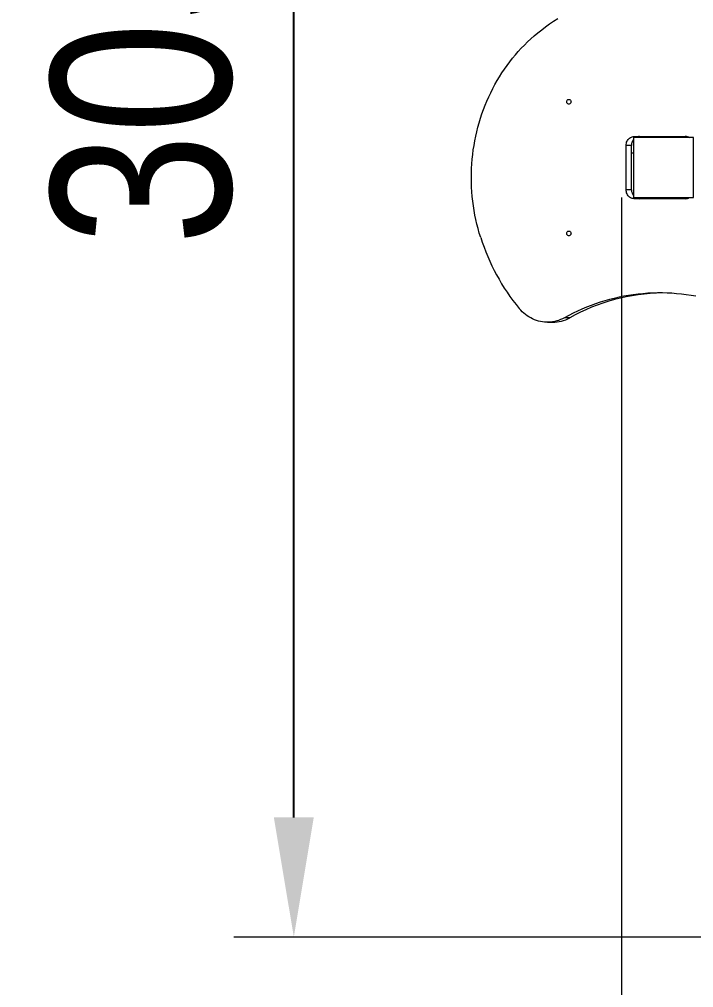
# Model space of a CAD drawing. Header units: millimetres. Extents: x -3658 to 3215, y -4270 to 3008.
# Drawn here: x -2341 to -1215, y -1662 to -44 of the extents above; entities that cross this region are included whole.
import ezdxf

# ---------------------------------------------------------------- set-up
doc = ezdxf.new("R2010")
doc.units = ezdxf.units.MM
for name, color, linetype in [('DIKOM_ОБЪЕКТ', 7, 'Continuous'), ('DIKOM_РАЗМЕР_ЗОНА', 7, 'Continuous'), ('DIKOM_РАЗМЕР_ОБЪЕКТА', 7, 'Continuous')]:
    doc.layers.add(name, color=color, linetype=linetype)
doc.styles.add('style1', font='arial.ttf', dxfattribs={"width": 0.8})
doc.dimstyles.new('1-50', dxfattribs={"dimtxt": 300, "dimasz": 200, "dimexe": 100, "dimexo": 0, "dimgap": 100, "dimtad": 1, "dimtxsty": 'style1', "dimcen": 200, "dimclrd": 7, "dimclre": 7, "dimclrt": 7, "dimadec": 1, "dimazin": 2, "dimtfac": 1, "dimtmove": 0, "dimatfit": 2, "dimfxl": 0, "dimlwd": 25, "dimlwe": 18, "dimarcsym": 0})

# ---------------------------------------------------------------- blocks, each defined once
blk = doc.blocks.new('*D0')
at = {"layer": 'Defpoints', "color": 0, "transparency": 16777216}
for p in [(-1335.1, -342.1), (1714.9, -342.1), (1714.9, -2112.3)]:
    blk.add_point(p, dxfattribs=at)
at = {"layer": 'DIKOM_РАЗМЕР_ОБЪЕКТА', "color": 7, "lineweight": 18, "transparency": 16777216}
for p, q in [((-1335.1, -342.1), (-1335.1, -2212.3)), ((1714.9, -342.1), (1714.9, -2212.3))]:
    blk.add_line(p, q, dxfattribs=at)
at = {"layer": 'DIKOM_РАЗМЕР_ОБЪЕКТА', "color": 7, "lineweight": 25, "transparency": 16777216}
blk.add_line((-1135.1, -2112.3), (1514.9, -2112.3), dxfattribs=at)
at = {"layer": 'DIKOM_РАЗМЕР_ОБЪЕКТА', "color": 7, "transparency": 16777216}
for points in [[(-1135.1, -2079), (-1135.1, -2145.6), (-1335.1, -2112.3)], [(1514.9, -2079), (1514.9, -2145.6), (1714.9, -2112.3)]]:
    blk.add_solid(points, dxfattribs=at)
at = {"layer": 'DIKOM_РАЗМЕР_ОБЪЕКТА', "color": 7, "transparency": 16777216, "insert": (189.9, -1859), "char_height": 300, "attachment_point": 5, "style": 'style1'}
blk.add_mtext('3050', dxfattribs=at)
blk = doc.blocks.new('*D1')
at = {"layer": 'Defpoints', "color": 0, "transparency": 16777216}
for p in [(-1882.4, 1472), (1047.2, 1472), (-598.6, -1578)]:
    blk.add_point(p, dxfattribs=at)
at = {"layer": 'DIKOM_РАЗМЕР_ОБЪЕКТА', "color": 7, "lineweight": 18, "transparency": 16777216}
for p, q in [((1047.2, 1472), (-1982.4, 1472)), ((-598.6, -1578), (-1982.4, -1578))]:
    blk.add_line(p, q, dxfattribs=at)
at = {"layer": 'DIKOM_РАЗМЕР_ОБЪЕКТА', "color": 7, "lineweight": 25, "transparency": 16777216}
blk.add_line((-1882.4, -1378), (-1882.4, 1272), dxfattribs=at)
at = {"layer": 'DIKOM_РАЗМЕР_ОБЪЕКТА', "color": 7, "transparency": 16777216}
for points in [[(-1915.8, 1272), (-1849.1, 1272), (-1882.4, 1472)], [(-1915.8, -1378), (-1849.1, -1378), (-1882.4, -1578)]]:
    blk.add_solid(points, dxfattribs=at)
at = {"layer": 'DIKOM_РАЗМЕР_ОБЪЕКТА', "color": 7, "transparency": 16777216, "insert": (-2135.7, -49.1), "char_height": 300, "attachment_point": 5, "rotation": 90, "style": 'style1'}
blk.add_mtext('3050', dxfattribs=at)
blk = doc.blocks.new('*D3')
at = {"layer": 'Defpoints', "color": 0, "transparency": 16777216}
for p in [(-3208.3, 3007.9), (230.3, 3007.9), (-1757.8, -3542.1)]:
    blk.add_point(p, dxfattribs=at)
at = {"layer": 'DIKOM_РАЗМЕР_ЗОНА', "color": 7, "lineweight": 18, "transparency": 16777216}
for p, q in [((230.3, 3007.9), (-3308.3, 3007.9)), ((-1757.8, -3542.1), (-3308.3, -3542.1))]:
    blk.add_line(p, q, dxfattribs=at)
at = {"layer": 'DIKOM_РАЗМЕР_ЗОНА', "color": 7, "lineweight": 25, "transparency": 16777216}
blk.add_line((-3208.3, -3342.1), (-3208.3, 2807.9), dxfattribs=at)
at = {"layer": 'DIKOM_РАЗМЕР_ЗОНА', "color": 7, "transparency": 16777216}
for points in [[(-3241.6, 2807.9), (-3175, 2807.9), (-3208.3, 3007.9)], [(-3241.6, -3342.1), (-3175, -3342.1), (-3208.3, -3542.1)]]:
    blk.add_solid(points, dxfattribs=at)
at = {"layer": 'DIKOM_РАЗМЕР_ЗОНА', "color": 7, "transparency": 16777216, "insert": (-3461.5, -162.1), "char_height": 300, "attachment_point": 5, "rotation": 90, "style": 'style1'}
blk.add_mtext('6550', dxfattribs=at)

msp = doc.modelspace()

# ---------------------------------------------------------------- linework, layer by layer
at = {"layer": 'DIKOM_ОБЪЕКТ', "color": 7, "linetype": 'Continuous', "lineweight": 15}
for p, q in [((-1215.053, -242.131), (-1315.053, -242.131)), ((-1315.053, -242.131), (-1315.053, -342.131)), ((-1313.948, -240.131), (-1228.834, -240.131)), ((-1215.053, -342.131), (-1215.053, -242.131)), ((-1327.541, -329.131), (-1327.541, -255.131)), ((-1318.661, -255.131), (-1327.541, -255.131)), ((-1318.661, -329.131), (-1318.661, -255.131)), ((-1315.053, -267.862), (-1318.661, -267.862)), ((-1318.661, -329.131), (-1327.541, -329.131)), ((-1315.053, -337.131), (-1316.566, -337.131)), ((-1315.053, -342.131), (-1215.053, -342.131)), ((-1228.834, -344.131), (-1313.948, -344.131)), ((-1421.81, -543.174), (-1430.689, -543.174)), ((-1459.087, -550.58), (-1450.207, -550.58))]:
    msp.add_line(p, q, dxfattribs=at)
at = {"layer": 'DIKOM_ОБЪЕКТ', "color": 7, "linetype": 'Continuous', "lineweight": 15, "flags": 128}
for points in [[(-1481.247, -72.239), (-1474.936, -66.939), (-1468.516, -61.803), (-1461.989, -56.832), (-1455.36, -52.031), (-1448.631, -47.4), (-1441.806, -42.943)], [(-1570.399, -408.907), (-1572.671, -401.516), (-1574.768, -394.063), (-1576.688, -386.552), (-1578.431, -378.988), (-1579.995, -371.377), (-1581.38, -363.724), (-1582.583, -356.033), (-1583.604, -348.311), (-1584.443, -340.562), (-1585.1, -332.791), (-1585.572, -325.004), (-1585.862, -317.206), (-1585.967, -309.403), (-1585.888, -301.599), (-1585.625, -293.8), (-1585.179, -286.011), (-1584.549, -278.238), (-1583.736, -270.486), (-1582.741, -262.759), (-1581.563, -255.064), (-1580.205, -247.404), (-1578.667, -239.787), (-1576.949, -232.216), (-1575.054, -224.697), (-1572.982, -217.236), (-1570.735, -209.836), (-1568.315, -202.503), (-1565.722, -195.242), (-1562.959, -188.058), (-1560.028, -180.955), (-1556.93, -173.939), (-1553.668, -167.015), (-1550.243, -160.186), (-1546.659, -153.459), (-1542.918, -146.836), (-1539.022, -140.323), (-1534.973, -133.924), (-1530.775, -127.643), (-1526.431, -121.485), (-1521.942, -115.454), (-1517.313, -109.553), (-1512.547, -103.788), (-1507.646, -98.161), (-1502.614, -92.677), (-1497.455, -87.339), (-1492.172, -82.151), (-1486.768, -77.116), (-1481.247, -72.239)], [(-1419.59, -182.131), (-1419.681, -183.021), (-1419.949, -183.866), (-1420.381, -184.625), (-1420.955, -185.258), (-1421.642, -185.735), (-1422.408, -186.03), (-1423.215, -186.131), (-1424.021, -186.03), (-1424.788, -185.735), (-1425.475, -185.258), (-1426.049, -184.625), (-1426.481, -183.866), (-1426.749, -183.021), (-1426.84, -182.131), (-1426.749, -181.241), (-1426.481, -180.395), (-1426.049, -179.637), (-1425.475, -179.003), (-1424.788, -178.527), (-1424.021, -178.231), (-1423.215, -178.131), (-1422.408, -178.231), (-1421.642, -178.527), (-1420.955, -179.003), (-1420.381, -179.637), (-1419.949, -180.395), (-1419.681, -181.241), (-1419.59, -182.131)], [(-1327.541, -255.131), (-1327.442, -253.323), (-1327.146, -251.541), (-1326.658, -249.812), (-1325.984, -248.16), (-1325.135, -246.61), (-1324.122, -245.184), (-1322.962, -243.903), (-1321.67, -242.786), (-1320.265, -241.849), (-1318.768, -241.105), (-1317.201, -240.567), (-1315.586, -240.24), (-1313.948, -240.131)], [(-1313.948, -344.131), (-1315.586, -344.021), (-1317.201, -343.695), (-1318.768, -343.156), (-1320.265, -342.413), (-1321.67, -341.475), (-1322.962, -340.358), (-1324.122, -339.078), (-1325.135, -337.652), (-1325.984, -336.102), (-1326.658, -334.45), (-1327.146, -332.72), (-1327.442, -330.939), (-1327.541, -329.131)], [(-1419.59, -402.131), (-1419.681, -403.021), (-1419.949, -403.866), (-1420.381, -404.625), (-1420.955, -405.258), (-1421.642, -405.735), (-1422.408, -406.03), (-1423.215, -406.131), (-1424.021, -406.03), (-1424.788, -405.735), (-1425.475, -405.258), (-1426.049, -404.625), (-1426.481, -403.866), (-1426.749, -403.021), (-1426.84, -402.131), (-1426.749, -401.241), (-1426.481, -400.395), (-1426.049, -399.637), (-1425.475, -399.003), (-1424.788, -398.527), (-1424.021, -398.231), (-1423.215, -398.131), (-1422.408, -398.231), (-1421.642, -398.527), (-1420.955, -399.003), (-1420.381, -399.637), (-1419.949, -400.395), (-1419.681, -401.241), (-1419.59, -402.131)], [(-1211.255, -507.277), (-1219.21, -505.874), (-1227.193, -504.67), (-1235.198, -503.665), (-1243.222, -502.861), (-1251.26, -502.258), (-1259.308, -501.855), (-1267.363, -501.654), (-1275.419, -501.654), (-1283.474, -501.855), (-1291.522, -502.258), (-1299.56, -502.861), (-1307.584, -503.665), (-1315.589, -504.67), (-1323.572, -505.874), (-1331.527, -507.277), (-1339.452, -508.878), (-1347.342, -510.678), (-1355.193, -512.673), (-1363.001, -514.865), (-1370.762, -517.251), (-1378.473, -519.83), (-1386.128, -522.601), (-1393.724, -525.563), (-1401.258, -528.714), (-1408.725, -532.052), (-1416.122, -535.576), (-1423.445, -539.284), (-1430.689, -543.174)], [(-1430.689, -543.174), (-1433.794, -544.775), (-1436.973, -546.188), (-1440.216, -547.411), (-1443.515, -548.438), (-1446.858, -549.267), (-1450.238, -549.895), (-1453.643, -550.322), (-1457.065, -550.544), (-1460.492, -550.563), (-1463.915, -550.377), (-1467.324, -549.987), (-1470.709, -549.395), (-1474.06, -548.602), (-1477.367, -547.61), (-1480.621, -546.423), (-1483.812, -545.043), (-1486.931, -543.476), (-1489.969, -541.725), (-1492.916, -539.795), (-1495.765, -537.692), (-1498.506, -535.423), (-1501.133, -532.993), (-1503.637, -530.411), (-1506.011, -527.683)]]:
    msp.add_lwpolyline(points, dxfattribs=at)
at = {"layer": 'DIKOM_ОБЪЕКТ', "color": 7, "linetype": 'Continuous', "lineweight": 15}
for centre, radius, start, end in [((-1305.026, -252.755), 12.627, 90.192865, 122.711395), ((-1228.905, -252.847), 12.72, 56.743414, 89.681899), ((-1302.938, -254.956), 15.724, 140.39762, 180.635282), ((-1302.742, -329.232), 15.92, 179.63648, 219.344699), ((-1304.999, -331.421), 12.714, 237.395432, 269.68763), ((-1228.877, -331.506), 12.628, 270.193558, 302.710813), ((-1228.186, -300.447), 358.989, 197.585268, 219.293773), ((-1261.617, -830.567), 329.023, 90.928884, 119.135234), ((-1450.318, -492.099), 58.492, 270.108782, 299.169364)]:
    msp.add_arc(centre, radius, start, end, dxfattribs=at)

# ---------------------------------------------------------------- dimensions: what is measured, and where the dimension line sits
at = {"layer": 'DIKOM_РАЗМЕР_ЗОНА'}
dim = msp.add_linear_dim(base=(-3208.306, 3007.869), p1=(-1757.753, -3542.131), p2=(230.318, 3007.869), angle=90, dimstyle='1-50', dxfattribs=at)
dim.commit()
dim.dimension.update_dxf_attribs({"geometry": '*D3', "text_midpoint": (-3208.306, -162.115), "dimtype": 160})
at = {"layer": 'DIKOM_РАЗМЕР_ОБЪЕКТА'}
dim = msp.add_linear_dim(base=(-1882.424, 1471.98), p1=(-598.553, -1578.02), p2=(1047.152, 1471.98), angle=90, dimstyle='1-50', dxfattribs=at)
dim.commit()
dim.dimension.update_dxf_attribs({"geometry": '*D1', "text_midpoint": (-1882.424, -49.142), "dimtype": 160})
dim = msp.add_linear_dim(base=(1714.947, -2112.291), p1=(-1335.053, -342.131), p2=(1714.947, -342.131), dimstyle='1-50', dxfattribs=at)
dim.commit()
dim.dimension.update_dxf_attribs({"geometry": '*D0', "text_midpoint": (189.947, -2112.291), "dimtype": 160})

doc.saveas('drawing.dxf')
